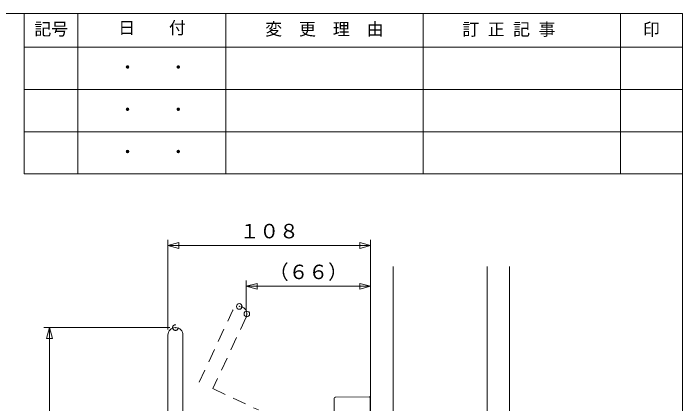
# Model space of a CAD drawing. Units: millimetres, scale not verified. Extents: x -560 to 592, y -417 to 413.
# Drawn here: x 236.4 to 592.5, y 204.8 to 412.5 of the extents above; entities that cross this region are included whole.
import ezdxf
from ezdxf.enums import TextEntityAlignment as Align

# ---------------------------------------------------------------- set-up
doc = ezdxf.new("R2010")
doc.units = ezdxf.units.MM
doc.header["$LTSCALE"] = 6
doc.header["$PDMODE"] = 32
doc.header["$PDSIZE"] = 3
doc.linetypes.add('USER1', pattern=[2, 1.2, -0.8])
for name, color, linetype, lineweight in [('0-1_1', 7, 'Continuous', 18), ('0-2_2', 7, 'Continuous', 18), ('0-3_3', 7, 'USER1', 18), ('0-4_4', 7, 'Continuous', 18)]:
    doc.layers.add(name, color=color, linetype=linetype, lineweight=lineweight)
doc.styles.add('ＭＳ ゴシック', font='')
doc.styles.get('ＭＳ ゴシック').set_extended_font_data('MS Gothic')

# ---------------------------------------------------------------- blocks, each defined once
blk = doc.blocks.new('D5')
at = {"layer": '0-3_3', "linetype": 'Continuous'}
for p, q in [((319.653, 245.287), (252.65, 245.287)), ((255.65, 245.287), (257.203, 239.491)), ((254.097, 239.491), (257.203, 239.491)), ((255.65, 95.287), (254.097, 101.082)), ((257.203, 101.082), (254.097, 101.082)), ((255.65, 95.287), (257.203, 101.082)), ((319.653, 95.287), (252.65, 95.287))]:
    blk.add_line(p, q, dxfattribs=at)
blk.add_lwpolyline([(255.65, 95.287), (255.65, 245.287), (254.097, 239.491)], dxfattribs=at)
at = {"layer": '0-3_3', "style": 'ＭＳ ゴシック'}
blk.add_text('１５０', height=7.698, rotation=90, dxfattribs=at).set_placement((254.15, 154.537), align=Align.BOTTOM_LEFT)
blk = doc.blocks.new('D9')
at = {"layer": '0-3_3', "linetype": 'Continuous'}
for p, q in [((318.653, 244.287), (318.653, 291.969)), ((426.453, 205.787), (426.453, 291.969)), ((318.653, 288.969), (324.448, 290.522)), ((318.653, 288.969), (324.448, 287.416)), ((324.448, 287.416), (324.448, 290.522)), ((420.657, 290.522), (420.657, 287.416)), ((426.453, 288.969), (420.657, 287.416))]:
    blk.add_line(p, q, dxfattribs=at)
blk.add_lwpolyline([(318.653, 288.969), (426.453, 288.969), (420.657, 290.522)], dxfattribs=at)
blk = doc.blocks.new('D22')
at = {"layer": '0-3_3', "linetype": 'Continuous'}
for p, q in [((360.249, 253.826), (360.249, 270.262)), ((360.249, 267.262), (366.045, 268.815)), ((360.249, 267.262), (366.045, 265.709)), ((366.045, 265.709), (366.045, 268.815)), ((420.657, 268.815), (420.657, 265.709)), ((426.453, 267.262), (420.657, 265.709)), ((426.453, 205.787), (426.453, 270.262))]:
    blk.add_line(p, q, dxfattribs=at)
blk.add_lwpolyline([(360.249, 267.262), (426.453, 267.262), (420.657, 268.815)], dxfattribs=at)

msp = doc.modelspace()

# ---------------------------------------------------------------- linework, layer by layer
at = {"layer": '0-1_1'}
for p, q in [((-559.532, 412.543), (592.474, 412.543)), ((242.224, 327.043), (242.224, 412.543)), ((270.724, 327.043), (270.724, 412.543)), ((349.474, 327.043), (349.474, 412.543)), ((454.474, 327.043), (454.474, 412.543)), ((559.474, 327.043), (559.474, 412.543)), ((242.224, 394.543), (592.474, 394.543)), ((242.224, 372.043), (592.474, 372.043)), ((242.224, 349.543), (592.474, 349.543)), ((242.224, 327.043), (592.474, 327.043))]:
    msp.add_line(p, q, dxfattribs=at)
msp.add_lwpolyline([(-559.532, 412.543), (-559.532, -416.958), (592.474, -416.958), (592.474, 412.543)], dxfattribs=at)
at = {"layer": '0-2_2'}
for p, q in [((318.653, 99.287), (318.653, 241.287)), ((326.653, 241.287), (326.653, 184.787)), ((407.053, 207.295), (407.053, 133.278)), ((408.044, 208.295), (425.748, 208.45)), ((426.253, 170.287), (426.253, 207.95))]:
    msp.add_line(p, q, dxfattribs=at)
for centre, radius, start, end in [((322.653, 241.287), 4, 0, 180), ((408.053, 207.295), 1, 90.5, 180), ((425.753, 207.95), 0.5, 0, 90.5)]:
    msp.add_arc(centre, radius, start, end, dxfattribs=at)
at = {"layer": '0-3_3'}
msp.add_point((322.653, 245.287), dxfattribs=at)
at = {"layer": '0-4_4'}
for p, q in [((426.453, 194.287), (426.453, 277.812)), ((438.453, 194.287), (438.453, 277.812)), ((488.453, 62.761), (488.453, 277.812)), ((500.453, 62.761), (500.453, 277.812))]:
    msp.add_line(p, q, dxfattribs=at)
at = {"layer": '0-4_4', "linetype": 'USER1'}
for p, q in [((335.246, 216.137), (352.996, 254.202)), ((360.247, 250.821), (342.497, 212.756)), ((342.497, 212.756), (366.786, 201.43))]:
    msp.add_line(p, q, dxfattribs=at)
msp.add_arc((356.622, 252.511), 4, 335, 155, dxfattribs=at)
at = {"layer": '0-4_4'}
for p in [(356.622, 256.511), (360.622, 252.511)]:
    msp.add_point(p, dxfattribs=at)

# ---------------------------------------------------------------- block references
at = {"layer": '0-3_3'}
for name in ['D9', 'D22', 'D5']:
    msp.add_blockref(name, (0, 0), dxfattribs=at)

# ---------------------------------------------------------------- texts
at = {"layer": '0-1_1', "style": 'ＭＳ ゴシック'}
for s, p in [('記号', (247.579, 398.926)), ('日\u3000\u3000付', (292.191, 399.605)), ('変\u3000更\u3000理\u3000由', (370.377, 398.887)), ('訂 正 記 事', (475.285, 398.789)), ('印', (571.332, 398.753)), ('\u3000\u3000・\u3000\u3000・', (274.647, 378.601)), ('\u3000\u3000・\u3000\u3000・', (274.647, 356.101)), ('\u3000\u3000・\u3000\u3000・', (274.647, 333.601))]:
    msp.add_text(s, height=6.598, dxfattribs=at).set_placement(p, align=Align.BOTTOM_LEFT)
at = {"layer": '0-3_3', "style": 'ＭＳ ゴシック'}
for s, p in [('１０８', (356.803, 290.469)), ('（６６）', (372.351, 268.762))]:
    msp.add_text(s, height=7.698, dxfattribs=at).set_placement(p, align=Align.BOTTOM_LEFT)

doc.saveas('drawing.dxf')
